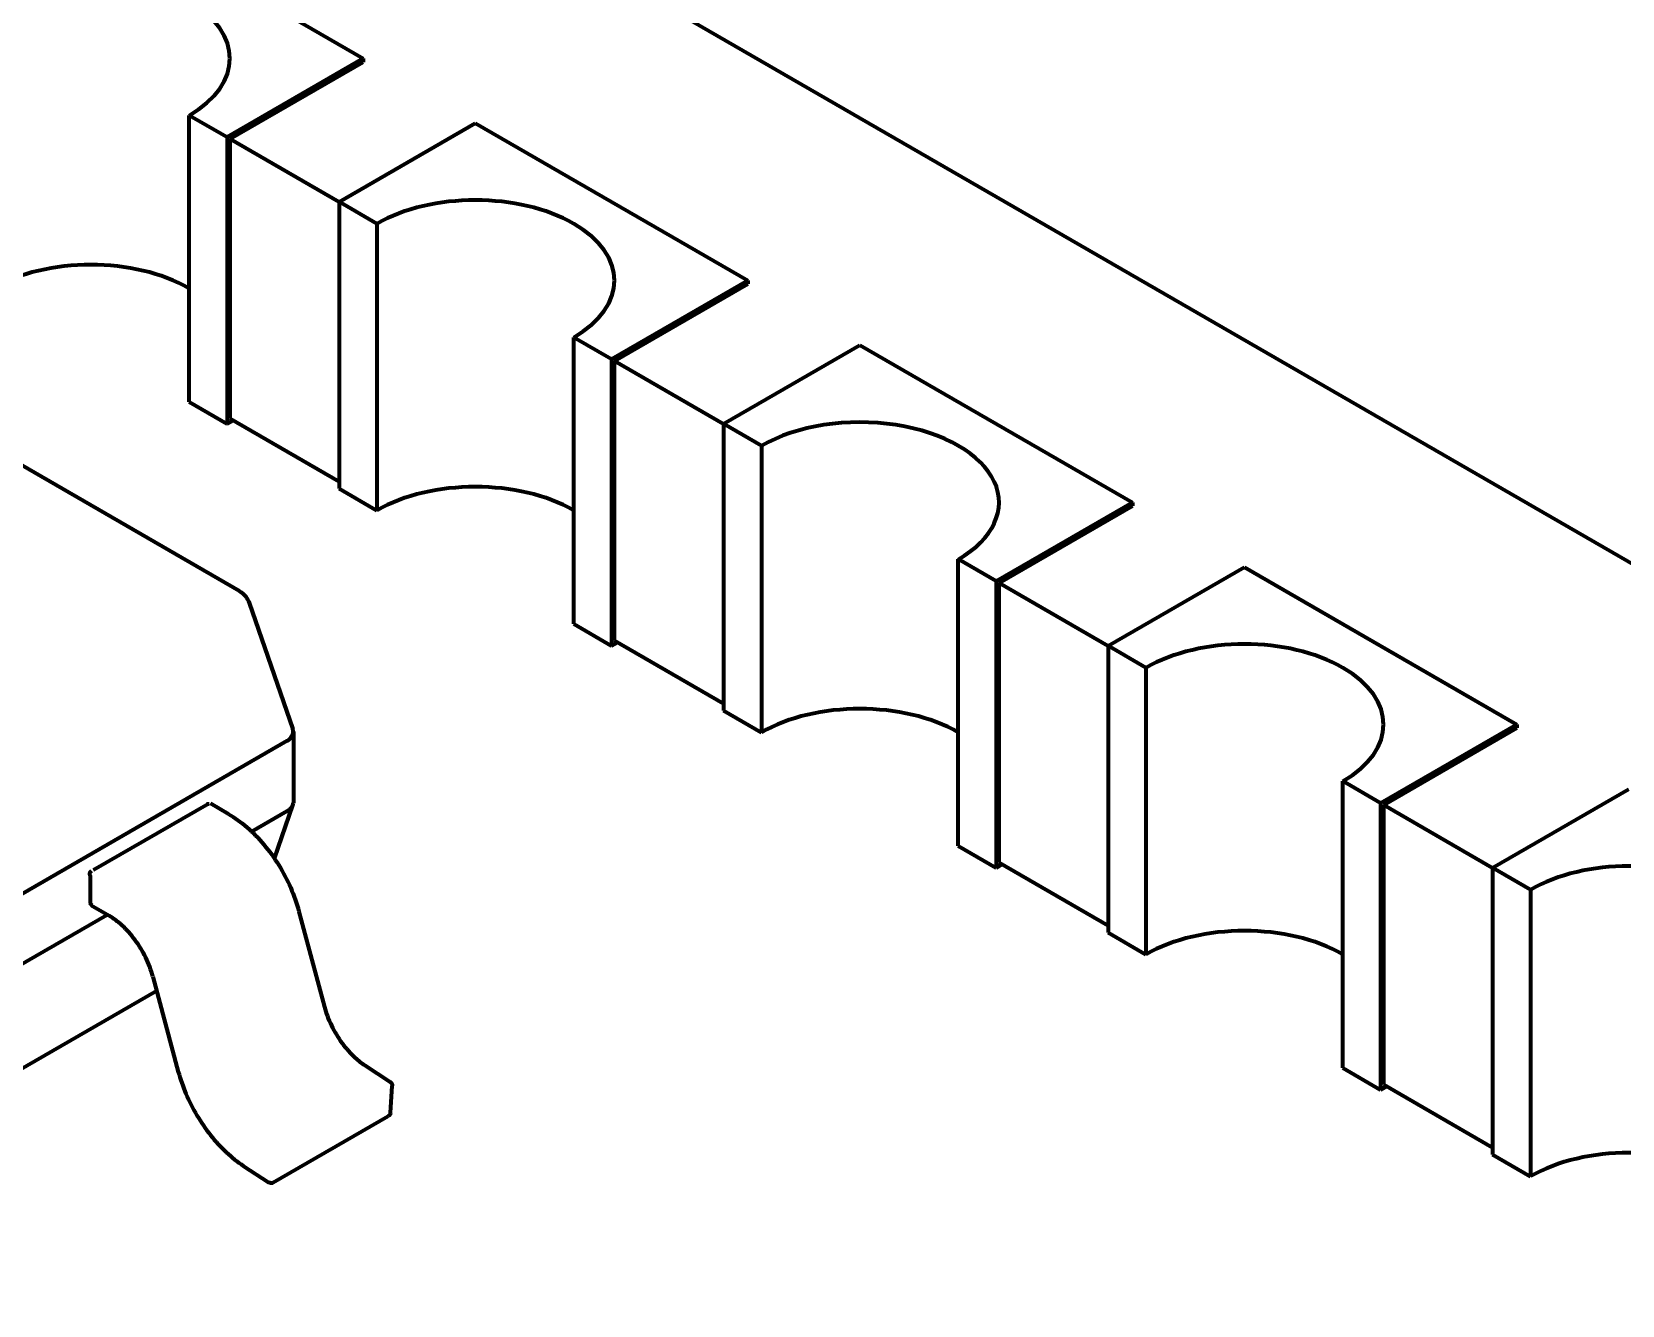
# Model space of a CAD drawing. Header units: millimetres. Extents: x 0 to 1189, y 0 to 841.
# Drawn here: x 660.511 to 664.225, y 246.516 to 249.491 of the extents above; entities that cross this region are included whole.
import ezdxf

# ---------------------------------------------------------------- set-up
doc = ezdxf.new("R2010")
doc.units = ezdxf.units.MM
doc.header["$LTSCALE"] = 0.75
doc.layers.add('Visible', color=7, linetype='Continuous', lineweight=70)

msp = doc.modelspace()

# ---------------------------------------------------------------- linework, layer by layer
at = {"layer": 'Visible', "extrusion": (0, 0.816497, 0.57735)}
for p, q in [((671.6935, 243.9494), (661.0516, 250.0935)), ((660.6485, 249.7955), (661.2849, 249.4281)), ((661.2849, 249.4281), (660.9667, 249.2444)), ((660.9738, 249.2403), (661.2849, 249.4199)), ((661.2849, 249.4281), (661.2849, 249.4199)), ((660.8784, 248.6259), (660.8784, 249.2954)), ((660.9667, 249.2444), (660.8784, 249.2954)), ((661.2284, 249.0933), (661.5466, 249.277)), ((661.5466, 249.277), (662.183, 248.9096)), ((660.9667, 249.2444), (660.9667, 248.5749)), ((660.9738, 249.2403), (661.2284, 249.0933)), ((660.9738, 248.5871), (660.9738, 249.2403)), ((661.3168, 249.0423), (661.2284, 249.0933)), ((661.2284, 249.0933), (661.2284, 248.4238)), ((661.3168, 249.0423), (661.3168, 248.3728)), ((662.183, 248.9096), (661.8648, 248.7259)), ((661.8718, 248.7218), (662.183, 248.9015)), ((662.183, 248.9096), (662.183, 248.9015)), ((661.7764, 248.1074), (661.7764, 248.7769)), ((661.8648, 248.7259), (661.7764, 248.7769)), ((662.1264, 248.5749), (662.4446, 248.7586)), ((662.4446, 248.7586), (663.081, 248.3911)), ((661.8648, 248.7259), (661.8648, 248.0564)), ((661.8718, 248.7218), (662.1264, 248.5749)), ((661.8718, 248.0686), (661.8718, 248.7218)), ((660.8784, 248.6259), (660.9667, 248.5749)), ((660.9962, 248.1838), (660.2481, 248.6157)), ((660.9667, 248.5749), (660.9809, 248.583)), ((660.9738, 248.5871), (661.2284, 248.4401)), ((662.2148, 248.5238), (662.1264, 248.5749)), ((662.1264, 248.5749), (662.1264, 247.9053)), ((662.2148, 248.5238), (662.2148, 247.8543)), ((661.2284, 248.4238), (661.3168, 248.3728)), ((663.081, 248.3911), (662.7628, 248.2074)), ((662.7699, 248.2033), (663.081, 248.383)), ((663.081, 248.3911), (663.081, 248.383)), ((662.6744, 247.5889), (662.6744, 248.2585)), ((662.7628, 248.2074), (662.6744, 248.2585)), ((663.0244, 248.0564), (663.3426, 248.2401)), ((663.3426, 248.2401), (663.979, 247.8727)), ((662.7628, 248.2074), (662.7628, 247.5379)), ((662.7699, 248.2033), (663.0244, 248.0564)), ((662.7699, 247.5501), (662.7699, 248.2033)), ((661.0185, 248.1568), (661.1207, 247.8617)), ((661.7764, 248.1074), (661.8648, 248.0564)), ((661.8648, 248.0564), (661.8789, 248.0645)), ((661.8718, 248.0686), (662.1264, 247.9217)), ((663.1128, 248.0053), (663.0244, 248.0564)), ((663.0244, 248.0564), (663.0244, 247.3869)), ((663.1128, 248.0053), (663.1128, 247.3358)), ((662.1264, 247.9053), (662.2148, 247.8543)), ((661.1216, 247.8563), (661.1216, 247.6898)), ((663.979, 247.8727), (663.6608, 247.689)), ((663.6679, 247.6849), (663.979, 247.8645)), ((663.979, 247.8727), (663.979, 247.8645)), ((661.107, 247.8343), (659.1271, 246.6912)), ((663.5724, 247.0705), (663.5724, 247.74)), ((663.6608, 247.689), (663.5724, 247.74)), ((663.9224, 247.5379), (664.2406, 247.7216)), ((660.9231, 247.6873), (660.6544, 247.5322)), ((660.9705, 247.6633), (660.9281, 247.6878)), ((661.0239, 247.623), (661.107, 247.671)), ((661.0775, 247.5596), (661.1207, 247.6844)), ((663.6608, 247.689), (663.6608, 247.0194)), ((663.6679, 247.6849), (663.9224, 247.5379)), ((663.6679, 247.0317), (663.6679, 247.6849)), ((662.6744, 247.5889), (662.7628, 247.5379)), ((662.7628, 247.5379), (662.7769, 247.5461)), ((662.7699, 247.5501), (663.0244, 247.4032)), ((660.6474, 247.5199), (660.6474, 247.4546)), ((664.0108, 247.4869), (663.9224, 247.5379)), ((663.9224, 247.5379), (663.9224, 246.8684)), ((664.0108, 247.4869), (664.0108, 246.8173)), ((660.6918, 247.4256), (660.6494, 247.45)), ((661.1347, 247.4363), (661.194, 247.2136)), ((659.6804, 246.8473), (660.6869, 247.4284)), ((663.0244, 247.3869), (663.1128, 247.3358)), ((660.7935, 247.2843), (660.8529, 247.0617)), ((660.8025, 247.2505), (659.7897, 246.6658)), ((661.2883, 247.0769), (661.3478, 247.0377)), ((663.5724, 247.0705), (663.6608, 247.0194)), ((661.3484, 246.9659), (661.3523, 247.0288)), ((663.6608, 247.0194), (663.675, 247.0276)), ((663.6679, 247.0317), (663.9224, 246.8847)), ((661.0747, 246.8027), (661.3434, 246.9578)), ((661.0047, 246.8422), (661.0642, 246.803)), ((663.9224, 246.8684), (664.0108, 246.8173))]:
    msp.add_line(p, q, dxfattribs=at)
at = {"layer": 'Visible', "extrusion": (-2e-16, 2e-16, -1)}
msp.add_arc((-660.9712, 248.1405), 0.05, 120, 160.8934, dxfattribs=at)
at = {"layer": 'Visible', "extrusion": (-1e-16, 0, -1)}
for centre, start, end in [((-660.9231, 247.6792), 60, 105), ((-660.6544, 247.524), 330, 60), ((-660.6544, 247.4587), 285, 330)]:
    msp.add_arc(centre, 0.00816, start, end, dxfattribs=at)
at = {"layer": 'Visible', "extrusion": (-2e-16, 0, -1)}
for centre, start, end in [((-661.3423, 247.0294), 123.3487, 183.5907), ((-661.3384, 246.9665), 183.5907, 240)]:
    msp.add_arc(centre, 0.01, start, end, dxfattribs=at)
at = {"layer": 'Visible', "extrusion": (-2e-16, -1e-16, -1)}
msp.add_arc((-661.0697, 246.8114), 0.01, 240, 303.3487, dxfattribs=at)
at = {"layer": 'Visible'}
for centre, major_axis, ratio, start_param, end_param in [((660.6485, 249.4281), (0.325, 0), 0.57735, -0.785398, 2.356194), ((661.5466, 248.9096), (0.325, 0), 0.57735, -0.785398, 2.356194), ((660.6485, 248.7586), (-0.325, 0), 0.57735, 3.926991, 5.497787), ((662.4446, 248.3911), (-0.325, 0), 0.57735, 2.356194, 5.497787), ((661.5466, 248.2401), (0.325, 0), 0.57735, 0.785398, 2.356194), ((663.3426, 247.8727), (0.325, 0), 0.57735, -0.785398, 2.356194), ((662.4446, 247.7216), (-0.325, 0), 0.57735, 3.926991, 5.497787), ((661.0716, 247.8507), (0.0498, 0.0084), 0.566552, -0.861225, 0.095063), ((661.0716, 247.6955), (-0.0498, 0.0084), 0.566552, 2.470493, 3.236655), ((664.2406, 247.3542), (0.325, 0), 0.57735, -0.785398, 2.356194), ((663.3426, 247.2031), (-0.325, 0), 0.57735, 3.926991, 5.497787), ((664.2406, 246.6847), (0.325, 0), 0.57735, 0.785398, 2.356194)]:
    msp.add_ellipse(centre, major_axis=major_axis, ratio=ratio, start_param=start_param, end_param=end_param, dxfattribs=at)
at = {"layer": 'Visible', "extrusion": (-1.92895e-08, 3.25418e-08, -1)}
msp.add_rational_spline([(661.107, 247.8343), (661.1072, 247.8344), (661.1074, 247.8346), (661.1077, 247.8347)], [1, 0.999969166489, 0.999969166489, 1], degree=3, dxfattribs=at)
at = {"layer": 'Visible', "extrusion": (2.23474e-11, 1.33985e-11, -1)}
msp.add_open_spline([(660.9705, 247.6633), (660.985, 247.655), (660.9993, 247.6447), (661.027, 247.6207), (661.0403, 247.6071), (661.0654, 247.5773), (661.0771, 247.5611), (661.0981, 247.527), (661.1075, 247.5092), (661.1233, 247.4729), (661.1298, 247.4545), (661.1347, 247.4363)], degree=3, knots=[4.712389, 4.712389, 4.712389, 4.712389, 4.956735, 4.956735, 5.201081, 5.201081, 5.445427, 5.445427, 5.689773, 5.689773, 5.934119, 5.934119, 5.934119, 5.934119], dxfattribs=at)
at = {"layer": 'Visible', "extrusion": (-2.25311e-08, 3.94593e-08, 1)}
msp.add_rational_spline([(661.1077, 247.6714), (661.1074, 247.6712), (661.1072, 247.6711), (661.107, 247.671)], [1, 0.999969166489, 0.999969166489, 1], degree=3, dxfattribs=at)
at = {"layer": 'Visible', "extrusion": (5.709e-11, 3.70597e-11, -1)}
msp.add_open_spline([(660.7935, 247.2843), (660.7896, 247.2989), (660.7839, 247.314), (660.7699, 247.3427), (660.7615, 247.3566), (660.7428, 247.382), (660.7323, 247.3937), (660.7119, 247.4123), (660.7018, 247.4198), (660.6918, 247.4256)], degree=3, knots=[0, 0, 0, 0, 0.00485037, 0.00485037, 0.00962567, 0.00962567, 0.01441885, 0.01441885, 0.01872825, 0.01872825, 0.01872825, 0.01872825], dxfattribs=at)
at = {"layer": 'Visible'}
for points, knots in [([(661.194, 247.2136), (661.1979, 247.199), (661.2036, 247.1839), (661.2176, 247.1552), (661.2261, 247.1413), (661.2447, 247.1159), (661.2552, 247.1042), (661.2733, 247.0877), (661.2808, 247.0818), (661.2883, 247.0769)], [0, 0, 0, 0, 0.00485037, 0.00485037, 0.00962567, 0.00962567, 0.01441885, 0.01441885, 0.01766807, 0.01766807, 0.01766807, 0.01766807]), ([(660.8529, 247.0617), (660.8575, 247.0445), (660.8635, 247.0271), (660.8781, 246.9928), (660.8867, 246.9759), (660.906, 246.9435), (660.9168, 246.928), (660.9398, 246.899), (660.9522, 246.8856), (660.9778, 246.8617), (660.9911, 246.8511), (661.0047, 246.8422)], [3.490659, 3.490659, 3.490659, 3.490659, 3.721042, 3.721042, 3.951425, 3.951425, 4.181809, 4.181809, 4.412192, 4.412192, 4.642576, 4.642576, 4.642576, 4.642576])]:
    msp.add_open_spline(points, degree=3, knots=knots, dxfattribs=at)

doc.saveas('drawing.dxf')
